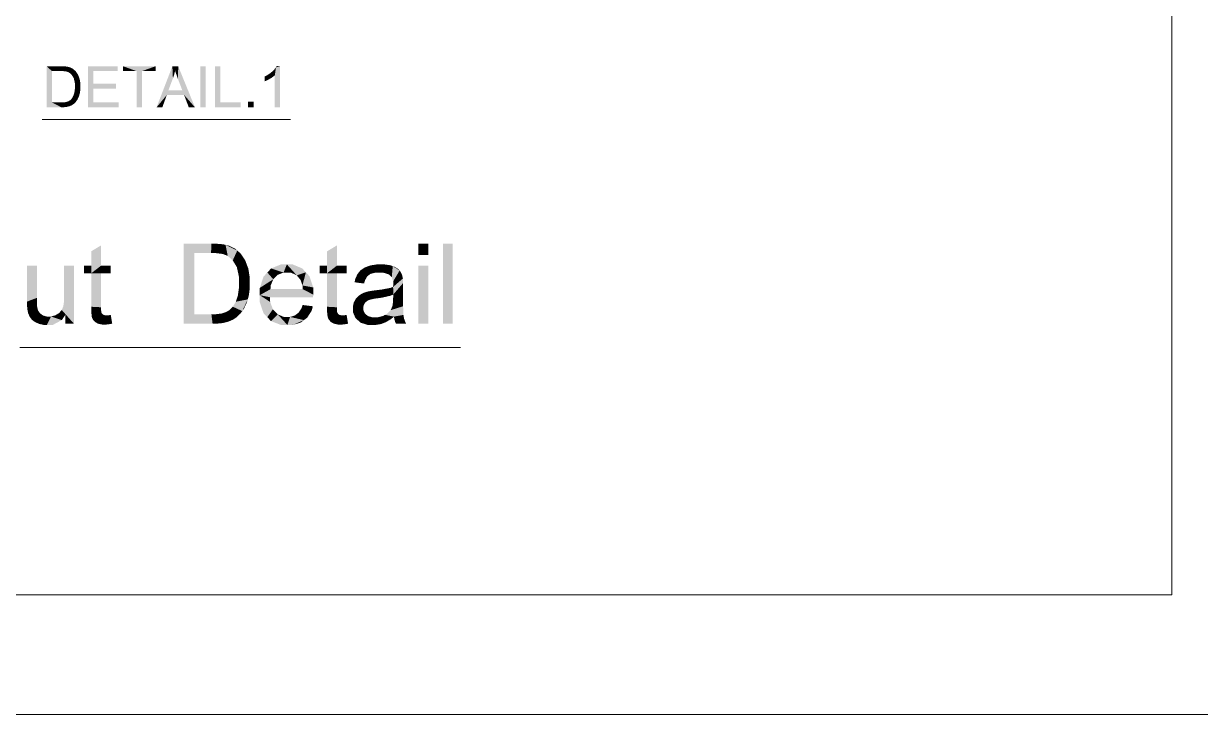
# Model space of a CAD drawing. Header units: millimetres. Extents: x 2 to 579, y 1 to 405.
# Drawn here: x 251 to 281.98, y 57.95 to 76.12 of the extents above; entities that cross this region are included whole.
import ezdxf

# ---------------------------------------------------------------- set-up
doc = ezdxf.new("R2010")
doc.units = ezdxf.units.MM
doc.linetypes.add('XKITLINE00', pattern=[0])
doc.layers.add('GraphicObject', color=6, linetype='Continuous', lineweight=0)
doc.layers.add('LinkedObject', color=7, linetype='Continuous', lineweight=0)

# ---------------------------------------------------------------- blocks, each defined once
blk = doc.blocks.new('*A3')
at = {"layer": 'GraphicObject', "color": 3, "linetype": 'XKITLINE00', "lineweight": 0}
blk.add_line((174.395, 57.946), (308.954, 57.946), dxfattribs=at)
blk = doc.blocks.new('*A4')
at = {"layer": 'LinkedObject'}
for points in [[(251.601, 75.001), (251.744, 74.873), (251.601, 73.921)], [(251.971, 74.873), (251.601, 75.001), (251.973, 75.001)], [(251.744, 74.873), (251.601, 75.001), (251.971, 74.873)], [(251.973, 75.001), (252.035, 74.873), (251.971, 74.873)], [(252.036, 75.001), (252.035, 74.873), (251.973, 75.001)], [(252.036, 75.001), (252.127, 74.862), (252.035, 74.873)], [(252.132, 74.993), (252.127, 74.862), (252.036, 75.001)], [(252.165, 74.985), (252.127, 74.862), (252.132, 74.993)], [(252.165, 74.985), (252.156, 74.851), (252.127, 74.862)], [(252.156, 74.851), (252.165, 74.985), (252.195, 74.836)], [(252.291, 74.936), (252.165, 74.985), (252.211, 74.975)], [(252.323, 74.908), (252.165, 74.985), (252.291, 74.936)], [(252.263, 74.775), (252.165, 74.985), (252.323, 74.908)], [(252.195, 74.836), (252.165, 74.985), (252.263, 74.775)], [(252.835, 74.543), (252.692, 73.921), (252.692, 75.001)], [(252.835, 74.543), (252.692, 75.001), (252.835, 74.873)], [(253.473, 74.873), (252.692, 75.001), (253.473, 75.001)], [(252.835, 74.873), (252.692, 75.001), (253.473, 74.873)], [(253.614, 75.001), (253.97, 74.873), (253.614, 74.873)], [(254.112, 74.873), (253.97, 74.873), (253.614, 75.001)], [(254.112, 74.873), (253.614, 75.001), (254.47, 75.001)], [(254.112, 74.873), (254.47, 75.001), (254.47, 74.873)], [(254.913, 75.001), (254.927, 74.681), (254.498, 73.921)], [(254.927, 74.681), (254.913, 75.001), (254.946, 74.732)], [(254.946, 74.732), (254.913, 75.001), (254.975, 74.835)], [(254.975, 74.835), (254.913, 75.001), (254.985, 74.887)], [(255.067, 75.001), (254.985, 74.887), (254.913, 75.001)], [(254.985, 74.887), (255.067, 75.001), (254.998, 74.843)], [(254.998, 74.843), (255.067, 75.001), (255.037, 74.731)], [(255.037, 74.731), (255.067, 75.001), (255.062, 74.663)], [(255.062, 74.663), (255.067, 75.001), (255.175, 74.365)], [(255.175, 74.365), (255.067, 75.001), (255.22, 74.248)], [(255.22, 74.248), (255.067, 75.001), (255.507, 73.921)], [(255.788, 75.001), (255.646, 73.921), (255.646, 75.001)], [(255.788, 73.921), (255.646, 73.921), (255.788, 75.001)], [(256.177, 75.001), (256.035, 73.921), (256.035, 75.001)], [(256.177, 74.048), (256.035, 73.921), (256.177, 75.001)], [(257.743, 75.005), (257.64, 74.97), (257.658, 75.005)], [(257.743, 73.921), (257.64, 74.97), (257.743, 75.005)], [(251.601, 73.921), (251.744, 74.873), (251.744, 74.048)], [(252.323, 74.908), (252.291, 74.729), (252.263, 74.775)], [(252.366, 74.872), (252.291, 74.729), (252.323, 74.908)], [(252.43, 74.78), (252.291, 74.729), (252.366, 74.872)], [(252.291, 74.729), (252.43, 74.78), (252.319, 74.684)], [(252.319, 74.684), (252.43, 74.78), (252.451, 74.723)], [(252.451, 74.723), (252.347, 74.554), (252.319, 74.684)], [(252.472, 74.667), (252.347, 74.554), (252.451, 74.723)], [(252.493, 74.539), (252.347, 74.554), (252.472, 74.667)], [(253.97, 73.921), (254.112, 74.873), (254.112, 73.921)], [(253.97, 74.873), (254.112, 74.873), (253.97, 73.921)], [(254.498, 73.921), (254.927, 74.681), (254.808, 74.365)], [(257.401, 74.76), (257.446, 74.652), (257.346, 74.734)], [(257.346, 74.734), (257.446, 74.652), (257.346, 74.606)], [(257.524, 74.697), (257.401, 74.76), (257.498, 74.824)], [(257.446, 74.652), (257.401, 74.76), (257.485, 74.674)], [(257.485, 74.674), (257.401, 74.76), (257.524, 74.697)], [(257.54, 74.861), (257.61, 74.766), (257.498, 74.824)], [(257.498, 74.824), (257.61, 74.766), (257.524, 74.697)], [(257.524, 74.697), (257.61, 74.766), (257.587, 74.743)], [(257.61, 74.766), (257.54, 74.861), (257.582, 74.898)], [(257.64, 74.97), (257.61, 74.766), (257.582, 74.898)], [(257.61, 73.921), (257.64, 74.97), (257.743, 73.921)], [(257.61, 74.766), (257.64, 74.97), (257.61, 73.921)], [(252.347, 74.408), (252.493, 74.405), (252.332, 74.304)], [(252.332, 74.304), (252.493, 74.405), (252.465, 74.249)], [(252.493, 74.467), (252.347, 74.554), (252.493, 74.539)], [(252.347, 74.554), (252.493, 74.467), (252.347, 74.469)], [(252.493, 74.467), (252.347, 74.408), (252.347, 74.469)], [(252.493, 74.405), (252.347, 74.408), (252.493, 74.467)], [(252.465, 74.249), (252.493, 74.405), (252.479, 74.296)], [(252.835, 74.415), (252.692, 73.921), (252.835, 74.543)], [(252.835, 74.048), (252.692, 73.921), (252.835, 74.415)], [(253.433, 74.415), (252.835, 74.543), (253.433, 74.543)], [(252.835, 74.415), (252.835, 74.543), (253.433, 74.415)], [(254.768, 74.248), (254.498, 73.921), (254.808, 74.365)], [(254.808, 74.365), (255.22, 74.248), (254.768, 74.248)], [(255.175, 74.365), (255.22, 74.248), (254.808, 74.365)], [(257.346, 74.606), (257.446, 74.652), (257.377, 74.617)], [(251.744, 74.048), (251.991, 73.921), (251.601, 73.921)], [(251.974, 74.048), (251.991, 73.921), (251.744, 74.048)], [(251.974, 74.048), (252.04, 73.921), (251.991, 73.921)], [(252.028, 74.048), (252.04, 73.921), (251.974, 74.048)], [(252.164, 73.939), (252.028, 74.048), (252.112, 74.058)], [(252.126, 73.93), (252.028, 74.048), (252.164, 73.939)], [(252.04, 73.921), (252.028, 74.048), (252.126, 73.93)], [(252.142, 74.068), (252.164, 73.939), (252.112, 74.058)], [(252.172, 74.078), (252.164, 73.939), (252.142, 74.068)], [(252.164, 73.939), (252.172, 74.078), (252.202, 73.948)], [(252.293, 73.993), (252.172, 74.078), (252.221, 74.106)], [(252.266, 73.975), (252.172, 74.078), (252.293, 73.993)], [(252.202, 73.948), (252.172, 74.078), (252.266, 73.975)], [(252.239, 74.124), (252.319, 74.011), (252.221, 74.106)], [(252.221, 74.106), (252.319, 74.011), (252.293, 73.993)], [(252.391, 74.091), (252.239, 74.124), (252.264, 74.15)], [(252.369, 74.06), (252.239, 74.124), (252.391, 74.091)], [(252.319, 74.011), (252.239, 74.124), (252.369, 74.06)], [(252.304, 74.218), (252.391, 74.091), (252.264, 74.15)], [(252.465, 74.249), (252.304, 74.218), (252.332, 74.304)], [(252.45, 74.201), (252.304, 74.218), (252.465, 74.249)], [(252.414, 74.122), (252.304, 74.218), (252.45, 74.201)], [(252.391, 74.091), (252.304, 74.218), (252.414, 74.122)], [(252.692, 73.921), (252.835, 74.048), (253.498, 73.921)], [(253.498, 73.921), (252.835, 74.048), (253.498, 74.048)], [(254.498, 73.921), (254.768, 74.248), (254.649, 73.921)], [(255.22, 74.248), (255.507, 73.921), (255.345, 73.921)], [(256.035, 73.921), (256.177, 74.048), (256.709, 73.921)], [(256.709, 73.921), (256.177, 74.048), (256.709, 74.048)], [(257.051, 74.072), (256.9, 73.921), (256.9, 74.072)], [(257.051, 73.921), (256.9, 73.921), (257.051, 74.072)], [(255.212, 70.332), (255.49, 70.084), (255.212, 68.226)], [(255.933, 70.084), (255.212, 70.332), (255.937, 70.332)], [(255.49, 70.084), (255.212, 70.332), (255.933, 70.084)], [(255.937, 70.332), (256.057, 70.084), (255.933, 70.084)], [(256.06, 70.332), (256.057, 70.084), (255.937, 70.332)], [(256.06, 70.332), (256.237, 70.062), (256.057, 70.084)], [(256.247, 70.317), (256.237, 70.062), (256.06, 70.332)], [(261.648, 70.332), (261.389, 70.036), (261.389, 70.332)], [(261.648, 70.036), (261.389, 70.036), (261.648, 70.332)], [(262.293, 70.332), (262.034, 68.226), (262.034, 70.332)], [(262.293, 68.226), (262.034, 68.226), (262.293, 70.332)], [(253.035, 70.286), (252.776, 69.753), (252.776, 70.131)], [(252.776, 69.753), (253.035, 70.286), (252.776, 69.553)], [(253.035, 69.753), (252.776, 69.553), (253.035, 70.286)], [(255.212, 68.226), (255.49, 70.084), (255.49, 68.475)], [(256.312, 70.302), (256.237, 70.062), (256.247, 70.317)], [(256.312, 70.302), (256.294, 70.041), (256.237, 70.062)], [(256.294, 70.041), (256.312, 70.302), (256.371, 70.011)], [(256.557, 70.206), (256.312, 70.302), (256.402, 70.281)], [(256.62, 70.151), (256.312, 70.302), (256.557, 70.206)], [(256.503, 69.892), (256.312, 70.302), (256.62, 70.151)], [(256.371, 70.011), (256.312, 70.302), (256.503, 69.892)], [(256.62, 70.151), (256.557, 69.803), (256.503, 69.892)], [(256.704, 70.081), (256.557, 69.803), (256.62, 70.151)], [(256.828, 69.901), (256.557, 69.803), (256.704, 70.081)], [(259.243, 70.286), (258.984, 69.753), (258.984, 70.131)], [(258.984, 69.753), (259.243, 70.286), (258.984, 69.553)], [(259.243, 69.753), (258.984, 69.553), (259.243, 70.286)], [(251.346, 69.753), (251.087, 68.808), (251.087, 69.753)], [(251.346, 68.907), (251.087, 68.808), (251.346, 69.753)], [(252.323, 69.753), (252.064, 68.936), (252.064, 69.753)], [(252.323, 68.226), (252.064, 68.936), (252.323, 69.753)], [(252.584, 69.753), (252.776, 69.553), (252.584, 69.553)], [(252.776, 69.753), (252.776, 69.553), (252.584, 69.753)], [(253.035, 69.553), (252.776, 69.553), (253.035, 69.753)], [(253.292, 69.553), (253.035, 69.753), (253.292, 69.753)], [(253.035, 69.553), (253.035, 69.753), (253.292, 69.553)], [(256.557, 69.803), (256.828, 69.901), (256.611, 69.714)], [(256.611, 69.714), (256.828, 69.901), (256.869, 69.792)], [(256.869, 69.792), (256.666, 69.46), (256.611, 69.714)], [(256.911, 69.682), (256.666, 69.46), (256.869, 69.792)], [(257.927, 69.787), (257.512, 69.681), (257.769, 69.787)], [(257.84, 69.574), (257.512, 69.681), (257.927, 69.787)], [(257.84, 69.574), (257.927, 69.787), (257.929, 69.574)], [(257.927, 69.787), (258.027, 69.574), (257.929, 69.574)], [(258.329, 69.683), (257.927, 69.787), (258.08, 69.787)], [(258.426, 69.579), (257.927, 69.787), (258.329, 69.683)], [(258.187, 69.5), (257.927, 69.787), (258.426, 69.579)], [(258.027, 69.574), (257.927, 69.787), (258.187, 69.5)], [(258.793, 69.753), (258.984, 69.553), (258.793, 69.553)], [(258.984, 69.753), (258.984, 69.553), (258.793, 69.753)], [(259.243, 69.553), (258.984, 69.553), (259.243, 69.753)], [(259.5, 69.553), (259.243, 69.753), (259.5, 69.753)], [(259.243, 69.553), (259.243, 69.753), (259.5, 69.553)], [(260.051, 69.733), (260.133, 69.54), (259.976, 69.706)], [(260.298, 69.787), (260.051, 69.733), (260.125, 69.76)], [(260.268, 69.572), (260.051, 69.733), (260.298, 69.787)], [(260.133, 69.54), (260.051, 69.733), (260.268, 69.572)], [(260.268, 69.572), (260.298, 69.787), (260.359, 69.572)], [(260.359, 69.572), (260.298, 69.787), (260.456, 69.572)], [(260.397, 69.787), (260.456, 69.572), (260.298, 69.787)], [(260.653, 69.764), (260.397, 69.787), (260.494, 69.787)], [(260.714, 69.741), (260.397, 69.787), (260.653, 69.764)], [(260.603, 69.528), (260.397, 69.787), (260.714, 69.741)], [(260.456, 69.572), (260.397, 69.787), (260.603, 69.528)], [(260.603, 69.528), (260.714, 69.741), (260.653, 69.485)], [(260.653, 69.485), (260.714, 69.741), (260.689, 69.453)], [(260.714, 69.741), (260.726, 69.341), (260.689, 69.453)], [(260.894, 69.625), (260.726, 69.341), (260.714, 69.741)], [(260.865, 69.66), (260.714, 69.741), (260.775, 69.718)], [(260.894, 69.625), (260.714, 69.741), (260.865, 69.66)], [(261.648, 69.753), (261.389, 68.226), (261.389, 69.753)], [(261.648, 68.226), (261.389, 68.226), (261.648, 69.753)], [(252.776, 68.673), (253.035, 69.553), (253.035, 68.659)], [(252.776, 69.553), (253.035, 69.553), (252.776, 68.673)], [(256.952, 69.432), (256.666, 69.46), (256.911, 69.682)], [(256.952, 69.291), (256.666, 69.46), (256.952, 69.432)], [(256.666, 69.46), (256.952, 69.291), (256.666, 69.295)], [(257.413, 69.574), (257.215, 69.169), (257.314, 69.468)], [(257.569, 69.396), (257.215, 69.169), (257.413, 69.574)], [(257.512, 69.681), (257.69, 69.515), (257.413, 69.574)], [(257.413, 69.574), (257.69, 69.515), (257.569, 69.396)], [(257.69, 69.515), (257.512, 69.681), (257.84, 69.574)], [(258.187, 69.5), (258.426, 69.579), (258.249, 69.425)], [(258.426, 69.579), (258.289, 69.377), (258.249, 69.425)], [(258.289, 69.377), (258.426, 69.579), (258.338, 69.233)], [(258.338, 69.233), (258.426, 69.579), (258.62, 69.181)], [(258.62, 69.181), (258.426, 69.579), (258.523, 69.475)], [(258.984, 68.673), (259.243, 69.553), (259.243, 68.659)], [(258.984, 69.553), (259.243, 69.553), (258.984, 68.673)], [(259.822, 69.579), (259.709, 69.317), (259.783, 69.53)], [(260.046, 69.477), (259.709, 69.317), (259.822, 69.579)], [(259.783, 69.53), (259.709, 69.317), (259.726, 69.399)], [(259.982, 69.364), (259.709, 69.317), (260.046, 69.477)], [(259.862, 69.629), (260.133, 69.54), (259.822, 69.579)], [(260.046, 69.477), (259.822, 69.579), (260.09, 69.509)], [(260.09, 69.509), (259.822, 69.579), (260.133, 69.54)], [(259.976, 69.706), (260.133, 69.54), (259.862, 69.629)], [(260.726, 69.255), (260.981, 69.416), (260.725, 69.222)], [(260.725, 69.222), (260.981, 69.416), (260.725, 69.195)], [(260.725, 69.195), (260.981, 69.416), (260.726, 68.993)], [(260.922, 69.591), (260.726, 69.341), (260.894, 69.625)], [(260.963, 69.502), (260.726, 69.341), (260.922, 69.591)], [(260.974, 69.449), (260.726, 69.341), (260.963, 69.502)], [(260.726, 69.341), (260.974, 69.449), (260.981, 69.416)], [(260.726, 69.341), (260.981, 69.416), (260.726, 69.263)], [(260.726, 69.263), (260.981, 69.416), (260.726, 69.255)], [(260.987, 69.297), (260.726, 68.993), (260.981, 69.416)], [(256.666, 69.176), (256.952, 69.171), (256.638, 68.973)], [(256.638, 68.973), (256.952, 69.171), (256.896, 68.866)], [(256.952, 69.291), (256.666, 69.176), (256.666, 69.295)], [(256.952, 69.171), (256.666, 69.176), (256.952, 69.291)], [(256.896, 68.866), (256.952, 69.171), (256.924, 68.958)], [(257.502, 69.236), (257.215, 69.169), (257.569, 69.396)], [(257.215, 69.169), (257.502, 69.236), (257.495, 69.136)], [(257.495, 69.136), (257.215, 68.977), (257.215, 69.169)], [(257.495, 69.136), (258.62, 68.993), (257.215, 68.977)], [(258.346, 69.136), (258.62, 68.993), (257.495, 69.136)], [(258.338, 69.233), (258.62, 69.181), (258.346, 69.136)], [(258.62, 68.993), (258.346, 69.136), (258.62, 69.181)], [(259.709, 69.317), (259.982, 69.364), (259.961, 69.284)], [(260.187, 69.097), (260.224, 68.884), (260.073, 69.077)], [(260.264, 69.106), (260.304, 68.895), (260.187, 69.097)], [(260.187, 69.097), (260.304, 68.895), (260.224, 68.884)], [(260.42, 69.125), (260.444, 68.915), (260.264, 69.106)], [(260.264, 69.106), (260.444, 68.915), (260.304, 68.895)], [(260.651, 69.169), (260.726, 68.993), (260.42, 69.125)], [(260.42, 69.125), (260.726, 68.993), (260.444, 68.915)], [(260.725, 69.195), (260.726, 68.993), (260.651, 69.169)], [(260.987, 69.211), (260.725, 68.898), (260.726, 68.993)], [(260.987, 68.866), (260.725, 68.898), (260.987, 69.211)], [(260.987, 69.211), (260.726, 68.993), (260.987, 69.297)], [(251.087, 68.808), (251.346, 68.907), (251.346, 68.806)], [(251.087, 68.808), (251.346, 68.806), (251.087, 68.725)], [(251.346, 68.806), (251.095, 68.604), (251.087, 68.725)], [(251.354, 68.67), (251.095, 68.604), (251.346, 68.806)], [(252.064, 68.838), (252.323, 68.226), (252.043, 68.689)], [(252.064, 68.936), (252.323, 68.226), (252.064, 68.838)], [(256.505, 68.673), (256.896, 68.866), (256.753, 68.559)], [(256.583, 68.806), (256.896, 68.866), (256.505, 68.673)], [(256.61, 68.889), (256.896, 68.866), (256.583, 68.806)], [(256.896, 68.866), (256.61, 68.889), (256.638, 68.973)], [(256.753, 68.559), (256.896, 68.866), (256.796, 68.62)], [(256.796, 68.62), (256.896, 68.866), (256.868, 68.773)], [(258.62, 68.981), (257.215, 68.977), (258.62, 68.993)], [(258.619, 68.947), (257.215, 68.977), (258.62, 68.981)], [(257.215, 68.977), (257.411, 68.399), (257.215, 68.791)], [(257.488, 68.798), (257.411, 68.399), (257.215, 68.977)], [(257.488, 68.798), (257.215, 68.977), (257.481, 68.924)], [(258.619, 68.924), (257.215, 68.977), (258.619, 68.947)], [(257.481, 68.924), (257.215, 68.977), (258.619, 68.924)], [(257.215, 68.791), (257.411, 68.399), (257.313, 68.502)], [(257.559, 68.606), (257.411, 68.399), (257.488, 68.798)], [(259.715, 68.834), (259.665, 68.629), (259.69, 68.788)], [(259.958, 68.732), (259.665, 68.629), (259.715, 68.834)], [(259.69, 68.788), (259.665, 68.629), (259.665, 68.685)], [(259.741, 68.88), (259.976, 68.759), (259.715, 68.834)], [(259.715, 68.834), (259.976, 68.759), (259.958, 68.732)], [(259.808, 68.955), (259.976, 68.759), (259.741, 68.88)], [(259.994, 68.787), (259.808, 68.955), (259.849, 68.983)], [(259.976, 68.759), (259.808, 68.955), (259.994, 68.787)], [(259.89, 69.011), (260.045, 68.829), (259.849, 68.983)], [(259.849, 68.983), (260.045, 68.829), (259.994, 68.787)], [(259.983, 69.053), (260.045, 68.829), (259.89, 69.011)], [(260.035, 69.067), (260.045, 68.829), (259.983, 69.053)], [(260.073, 69.077), (260.111, 68.858), (260.035, 69.067)], [(260.045, 68.829), (260.035, 69.067), (260.078, 68.844)], [(260.078, 68.844), (260.035, 69.067), (260.111, 68.858)], [(260.073, 69.077), (260.224, 68.884), (260.111, 68.858)], [(260.444, 68.915), (260.726, 68.993), (260.656, 68.964)], [(260.704, 68.683), (260.987, 68.866), (260.987, 68.686)], [(260.725, 68.813), (260.987, 68.866), (260.704, 68.683)], [(260.987, 68.866), (260.725, 68.813), (260.725, 68.898)], [(251.095, 68.604), (251.354, 68.67), (251.103, 68.566)], [(251.103, 68.566), (251.354, 68.67), (251.362, 68.634)], [(251.374, 68.583), (251.103, 68.566), (251.362, 68.634)], [(251.103, 68.566), (251.374, 68.583), (251.114, 68.51)], [(251.114, 68.51), (251.374, 68.583), (251.154, 68.414)], [(251.154, 68.414), (251.374, 68.583), (251.182, 68.375)], [(251.182, 68.375), (251.374, 68.583), (251.425, 68.503)], [(251.182, 68.375), (251.425, 68.503), (251.211, 68.335)], [(251.211, 68.335), (251.425, 68.503), (251.297, 68.27)], [(251.297, 68.27), (251.425, 68.503), (251.356, 68.245)], [(251.356, 68.245), (251.425, 68.503), (251.465, 68.474)], [(251.504, 68.445), (251.356, 68.245), (251.465, 68.474)], [(251.878, 68.476), (252.002, 68.322), (251.827, 68.446)], [(251.929, 68.505), (252.002, 68.322), (251.878, 68.476)], [(252.091, 68.452), (251.929, 68.505), (252.001, 68.587)], [(252.002, 68.322), (251.929, 68.505), (252.091, 68.452)], [(252.022, 68.638), (252.323, 68.226), (252.001, 68.587)], [(252.001, 68.587), (252.323, 68.226), (252.091, 68.452)], [(252.043, 68.689), (252.323, 68.226), (252.022, 68.638)], [(253.035, 68.659), (252.776, 68.557), (252.776, 68.673)], [(253.035, 68.604), (252.776, 68.557), (253.035, 68.659)], [(253.035, 68.604), (252.807, 68.367), (252.776, 68.557)], [(252.776, 68.557), (252.807, 68.367), (252.792, 68.404)], [(253.042, 68.533), (252.807, 68.367), (253.035, 68.604)], [(253.048, 68.517), (252.807, 68.367), (253.042, 68.533)], [(252.807, 68.367), (253.048, 68.517), (253.055, 68.501)], [(252.807, 68.367), (253.055, 68.501), (252.823, 68.331)], [(252.823, 68.331), (253.055, 68.501), (252.878, 68.272)], [(252.878, 68.272), (253.055, 68.501), (252.916, 68.25)], [(252.916, 68.25), (253.055, 68.501), (253.077, 68.476)], [(253.077, 68.476), (252.955, 68.228), (252.916, 68.25)], [(253.092, 68.466), (252.955, 68.228), (253.077, 68.476)], [(255.49, 68.475), (255.972, 68.226), (255.212, 68.226)], [(255.94, 68.475), (255.972, 68.226), (255.49, 68.475)], [(255.94, 68.475), (256.067, 68.226), (255.972, 68.226)], [(256.044, 68.475), (256.067, 68.226), (255.94, 68.475)], [(256.31, 68.262), (256.044, 68.475), (256.208, 68.494)], [(256.236, 68.244), (256.044, 68.475), (256.31, 68.262)], [(256.067, 68.226), (256.044, 68.475), (256.236, 68.244)], [(256.267, 68.514), (256.31, 68.262), (256.208, 68.494)], [(256.326, 68.533), (256.31, 68.262), (256.267, 68.514)], [(256.31, 68.262), (256.326, 68.533), (256.383, 68.28)], [(256.561, 68.368), (256.326, 68.533), (256.421, 68.588)], [(256.509, 68.333), (256.326, 68.533), (256.561, 68.368)], [(256.383, 68.28), (256.326, 68.533), (256.509, 68.333)], [(256.456, 68.623), (256.613, 68.403), (256.421, 68.588)], [(256.421, 68.588), (256.613, 68.403), (256.561, 68.368)], [(256.753, 68.559), (256.456, 68.623), (256.505, 68.673)], [(256.709, 68.498), (256.456, 68.623), (256.753, 68.559)], [(256.613, 68.403), (256.456, 68.623), (256.709, 68.498)], [(257.411, 68.399), (257.559, 68.606), (257.509, 68.296)], [(257.623, 68.539), (257.509, 68.296), (257.559, 68.606)], [(257.687, 68.472), (257.509, 68.296), (257.623, 68.539)], [(257.687, 68.472), (257.941, 68.193), (257.509, 68.296)], [(257.846, 68.405), (257.941, 68.193), (257.687, 68.472)], [(258.184, 68.48), (258.463, 68.387), (258.134, 68.443)], [(258.234, 68.518), (258.463, 68.387), (258.184, 68.48)], [(258.234, 68.518), (258.611, 68.686), (258.463, 68.387)], [(258.314, 68.637), (258.611, 68.686), (258.234, 68.518)], [(258.611, 68.686), (258.314, 68.637), (258.343, 68.719)], [(258.463, 68.387), (258.611, 68.686), (258.58, 68.568)], [(259.243, 68.659), (258.984, 68.557), (258.984, 68.673)], [(259.243, 68.604), (258.984, 68.557), (259.243, 68.659)], [(259.243, 68.604), (259.016, 68.367), (258.984, 68.557)], [(258.984, 68.557), (259.016, 68.367), (259, 68.404)], [(259.25, 68.533), (259.016, 68.367), (259.243, 68.604)], [(259.257, 68.517), (259.016, 68.367), (259.25, 68.533)], [(259.016, 68.367), (259.257, 68.517), (259.264, 68.501)], [(259.016, 68.367), (259.264, 68.501), (259.032, 68.331)], [(259.032, 68.331), (259.264, 68.501), (259.086, 68.272)], [(259.086, 68.272), (259.264, 68.501), (259.125, 68.25)], [(259.125, 68.25), (259.264, 68.501), (259.286, 68.476)], [(259.286, 68.476), (259.164, 68.228), (259.125, 68.25)], [(259.301, 68.466), (259.164, 68.228), (259.286, 68.476)], [(259.94, 68.67), (259.665, 68.629), (259.958, 68.732)], [(259.665, 68.629), (259.94, 68.67), (259.94, 68.636)], [(259.94, 68.585), (259.665, 68.629), (259.94, 68.636)], [(259.665, 68.629), (259.94, 68.585), (259.665, 68.534)], [(259.665, 68.534), (259.94, 68.585), (259.732, 68.377)], [(259.732, 68.377), (259.94, 68.585), (259.799, 68.316)], [(259.799, 68.316), (259.94, 68.585), (259.979, 68.498)], [(259.979, 68.498), (259.867, 68.254), (259.799, 68.316)], [(260.019, 68.464), (259.867, 68.254), (259.979, 68.498)], [(260.57, 68.493), (260.995, 68.458), (260.512, 68.46)], [(260.57, 68.493), (260.987, 68.686), (260.995, 68.458)], [(260.656, 68.583), (260.987, 68.686), (260.57, 68.493)], [(260.683, 68.639), (260.987, 68.686), (260.656, 68.583)], [(260.987, 68.686), (260.683, 68.639), (260.704, 68.683)], [(251.356, 68.245), (251.504, 68.445), (251.414, 68.219)], [(251.414, 68.219), (251.504, 68.445), (251.54, 68.193)], [(251.608, 68.193), (251.504, 68.445), (251.602, 68.416)], [(251.54, 68.193), (251.504, 68.445), (251.608, 68.193)], [(251.66, 68.416), (251.608, 68.193), (251.602, 68.416)], [(251.718, 68.416), (252.002, 68.322), (251.608, 68.193)], [(251.718, 68.416), (251.608, 68.193), (251.66, 68.416)], [(251.608, 68.193), (252.002, 68.322), (251.761, 68.193)], [(251.827, 68.446), (252.002, 68.322), (251.718, 68.416)], [(252.091, 68.452), (252.323, 68.226), (252.091, 68.226)], [(253.108, 68.457), (252.955, 68.228), (253.092, 68.466)], [(252.955, 68.228), (253.108, 68.457), (253.064, 68.205)], [(253.064, 68.205), (253.108, 68.457), (253.135, 68.205)], [(253.135, 68.205), (253.108, 68.457), (253.151, 68.448)], [(253.151, 68.448), (253.178, 68.205), (253.135, 68.205)], [(253.18, 68.448), (253.178, 68.205), (253.151, 68.448)], [(253.18, 68.448), (253.275, 68.217), (253.178, 68.205)], [(253.201, 68.448), (253.275, 68.217), (253.18, 68.448)], [(253.275, 68.217), (253.201, 68.448), (253.257, 68.452)], [(253.33, 68.228), (253.257, 68.452), (253.292, 68.457)], [(253.275, 68.217), (253.257, 68.452), (253.33, 68.228)], [(257.509, 68.296), (257.941, 68.193), (257.774, 68.193)], [(257.941, 68.405), (257.941, 68.193), (257.846, 68.405)], [(258.012, 68.405), (258.377, 68.322), (257.941, 68.193)], [(258.012, 68.405), (257.941, 68.193), (257.941, 68.405)], [(257.941, 68.193), (258.377, 68.322), (258.074, 68.193)], [(258.134, 68.443), (258.377, 68.322), (258.012, 68.405)], [(258.074, 68.193), (258.377, 68.322), (258.292, 68.257)], [(258.377, 68.322), (258.134, 68.443), (258.463, 68.387)], [(259.316, 68.457), (259.164, 68.228), (259.301, 68.466)], [(259.164, 68.228), (259.316, 68.457), (259.273, 68.205)], [(259.273, 68.205), (259.316, 68.457), (259.343, 68.205)], [(259.343, 68.205), (259.316, 68.457), (259.36, 68.448)], [(259.36, 68.448), (259.386, 68.205), (259.343, 68.205)], [(259.388, 68.448), (259.386, 68.205), (259.36, 68.448)], [(259.388, 68.448), (259.484, 68.217), (259.386, 68.205)], [(259.409, 68.448), (259.484, 68.217), (259.388, 68.448)], [(259.484, 68.217), (259.409, 68.448), (259.465, 68.452)], [(259.538, 68.228), (259.465, 68.452), (259.5, 68.457)], [(259.484, 68.217), (259.465, 68.452), (259.538, 68.228)], [(260.058, 68.429), (259.867, 68.254), (260.019, 68.464)], [(259.867, 68.254), (260.058, 68.429), (260.06, 68.193)], [(260.185, 68.193), (260.058, 68.429), (260.172, 68.395)], [(260.06, 68.193), (260.058, 68.429), (260.185, 68.193)], [(260.172, 68.395), (260.261, 68.193), (260.185, 68.193)], [(260.247, 68.395), (260.261, 68.193), (260.172, 68.395)], [(260.322, 68.395), (260.261, 68.193), (260.247, 68.395)], [(260.261, 68.193), (260.322, 68.395), (260.404, 68.218)], [(260.47, 68.243), (260.322, 68.395), (260.454, 68.428)], [(260.404, 68.218), (260.322, 68.395), (260.47, 68.243)], [(260.747, 68.414), (260.454, 68.428), (260.512, 68.46)], [(260.675, 68.353), (260.454, 68.428), (260.747, 68.414)], [(260.536, 68.268), (260.454, 68.428), (260.675, 68.353)], [(260.47, 68.243), (260.454, 68.428), (260.536, 68.268)], [(260.995, 68.458), (260.747, 68.414), (260.512, 68.46)], [(260.747, 68.414), (260.995, 68.458), (260.753, 68.36)], [(260.753, 68.36), (260.995, 68.458), (261.004, 68.41)], [(261.004, 68.41), (260.779, 68.267), (260.753, 68.36)], [(261.012, 68.362), (260.779, 68.267), (261.004, 68.41)], [(261.012, 68.362), (260.8, 68.226), (260.779, 68.267)], [(261.045, 68.27), (260.8, 68.226), (261.012, 68.362)], [(260.8, 68.226), (261.045, 68.27), (261.069, 68.226)]]:
    blk.add_hatch(color=7, dxfattribs=at).paths.add_polyline_path(points, flags=17)
at = {"layer": 'LinkedObject', "color": 2, "linetype": 'XKITLINE00', "lineweight": 0}
for p, q in [((281.227, 132.581), (281.227, 61.089)), ((281.227, 61.089), (197.075, 61.089))]:
    blk.add_line(p, q, dxfattribs=at)
at = {"layer": 'LinkedObject', "color": 7, "linetype": 'XKITLINE00', "lineweight": 0}
for p, q in [((251.485, 73.601), (252.573, 73.601)), ((252.573, 73.601), (253.579, 73.601)), ((253.579, 73.601), (254.5, 73.601)), ((254.5, 73.601), (255.506, 73.601)), ((255.506, 73.601), (255.925, 73.601)), ((255.925, 73.601), (256.763, 73.601)), ((256.763, 73.601), (257.182, 73.601)), ((257.182, 73.601), (258.02, 73.601)), ((250.899, 67.603), (252.534, 67.603)), ((252.534, 67.603), (253.351, 67.603)), ((253.351, 67.603), (254.168, 67.603)), ((254.168, 67.603), (254.985, 67.603)), ((254.985, 67.603), (257.108, 67.603)), ((257.108, 67.603), (258.742, 67.603)), ((258.742, 67.603), (259.559, 67.603)), ((259.559, 67.603), (261.193, 67.603)), ((261.193, 67.603), (261.846, 67.603)), ((261.846, 67.603), (262.499, 67.603))]:
    blk.add_line(p, q, dxfattribs=at)

msp = doc.modelspace()

# ---------------------------------------------------------------- block references
at = {"lineweight": 0}
for name in ['*A3', '*A4']:
    msp.add_blockref(name, (0, 0), dxfattribs=at)

doc.saveas('drawing.dxf')
